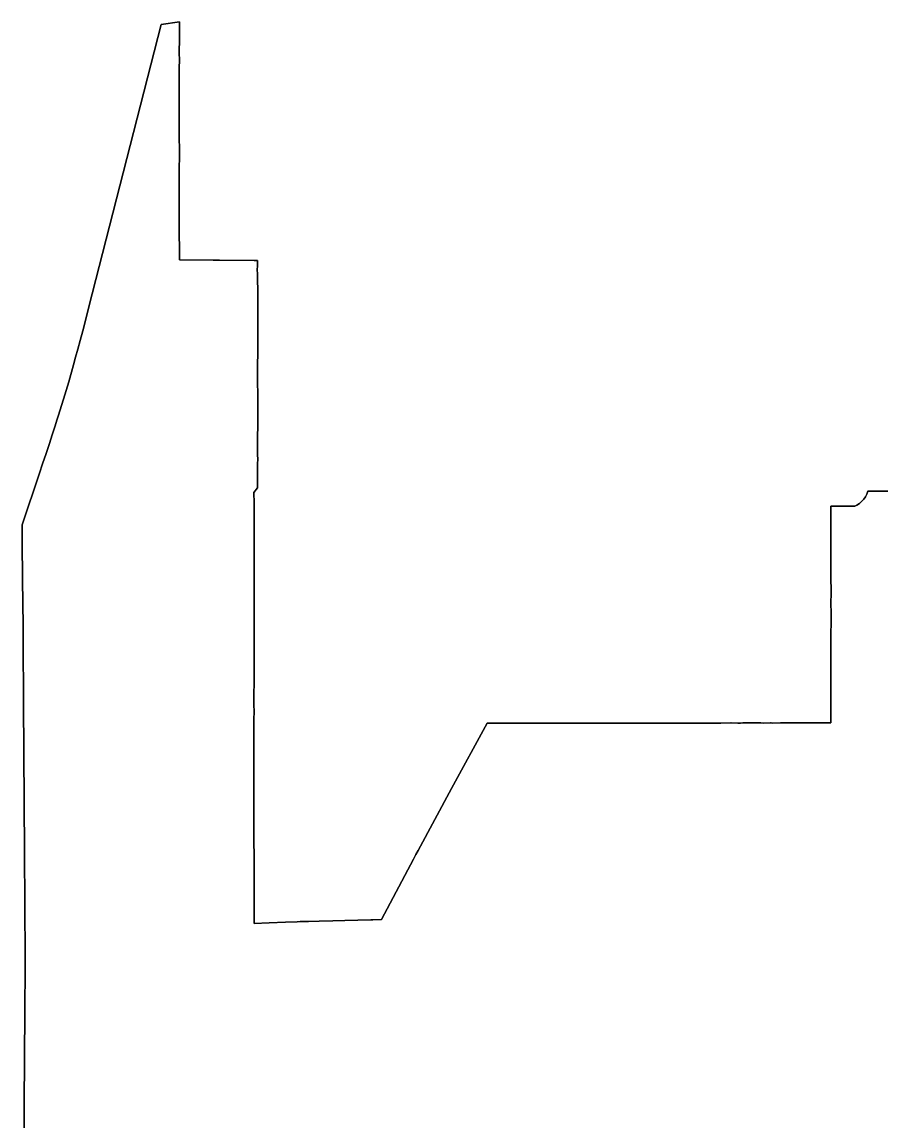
# Model space of a CAD drawing. Header units: inches. Extents: x 130170 to 284068, y 377793 to 804530.
# Drawn here: x 207829 to 209559, y 743133 to 745347 of the extents above; entities that cross this region are included whole.
import ezdxf

# ---------------------------------------------------------------- set-up
doc = ezdxf.new("R2010")
doc.units = ezdxf.units.IN
doc.header["$MEASUREMENT"] = 0
doc.layers.add('muni_il', color=7, linetype='Continuous')

msp = doc.modelspace()

# ---------------------------------------------------------------- linework, layer by layer
at = {"layer": 'muni_il'}
for points in [[(209808, 744402.7), (209532.3, 744402.7), (209530.3, 744397.1), (209527.6, 744391.7), (209524.2, 744386.8), (209520.1, 744382.3), (209515.5, 744378.4), (209510.4, 744375.1), (209506.3, 744373.1), (209501, 744373.1), (209482.3, 744373.1), (209458.3, 744373.1), (209458.3, 744355.1), (209458.4, 744335.4), (209458.4, 744315.3), (209458.4, 744295.3), (209458.3, 744275.1), (209458.3, 744254.8), (209458.3, 744234.6), (209458.3, 744222.6), (209458.5, 744208.3), (209458.5, 744197.8), (209458.4, 744177.8), (209458.5, 744157.7), (209458.5, 744137.1), (209458.4, 744117.4), (209458.4, 744097.1), (209458.4, 744077.1), (209458.4, 744056.9), (209458.4, 744036.6), (209458.4, 744021.3), (209458.4, 744016.6), (209458.4, 744009.9), (209458.4, 743996.5), (209458.3, 743976.5), (209458.3, 743971.1), (209458.4, 743956.4), (209458.4, 743936.6), (209408.8, 743936.5), (209396.8, 743936.4), (209363.4, 743936.4), (209356.6, 743936.4), (209341, 743936.3), (209337.6, 743936.4), (209336.4, 743936.4), (209322.9, 743936.3), (209317.4, 743936.4), (209316.4, 743936.4), (209310.4, 743936.4), (209296.6, 743936.4), (209280.7, 743936.4), (209276.5, 743936.3), (209270.8, 743936.2), (209257.6, 743936.4), (209256.4, 743936.4), (209236.4, 743936.3), (209216.5, 743936.2), (209196.6, 743936.2), (209192.3, 743936.2), (209172.2, 743936.2), (209152.2, 743936.1), (209132.3, 743936.2), (209112.3, 743936.1), (209092.3, 743936.1), (209072.3, 743936.1), (209052.2, 743936.1), (209032.1, 743936), (209022.8, 743936), (209012.1, 743935.9), (208972.1, 743935.9), (208960.1, 743935.8), (208910.7, 743935.9), (208861.8, 743935.9), (208849, 743935.8), (208836.8, 743935.9), (208786.3, 743935.8), (208766.1, 743935.9), (208694.4, 743804.5), (208627, 743679.9), (208622.5, 743671.6), (208617.4, 743662.3), (208553.1, 743540.8), (208535.5, 743540.3), (208533.1, 743540.3), (208531.7, 743540.2), (208505.4, 743539.6), (208479.6, 743538.9), (208455, 743538.3), (208428, 743537.6), (208406.2, 743537.1), (208389.5, 743536.7), (208383.2, 743536.4), (208359.6, 743535.4), (208326.9, 743533.9), (208296.8, 743532.6), (208296.6, 743565.1), (208296.5, 743597.9), (208296.5, 743632.3), (208296.5, 743665.3), (208296.5, 743668.1), (208296.4, 743698.4), (208296.4, 743731.8), (208296.4, 743765.1), (208296.3, 743798.2), (208296.3, 743830.7), (208296.2, 743864.1), (208296.3, 743897.4), (208296.4, 743930.1), (208296.4, 743931.1), (208296.4, 743933.3), (208296.4, 743935.1), (208296.3, 743939.1), (208296.1, 743946.8), (208296.5, 743955.9), (208296.3, 743976), (208296.4, 743995.8), (208296.7, 744015.9), (208296.5, 744033.9), (208296.6, 744036.3), (208296.7, 744056.2), (208296.7, 744076.4), (208296.8, 744096.6), (208296.8, 744116.4), (208296.7, 744136.9), (208296.7, 744156.5), (208296.8, 744176.7), (208296.7, 744196.8), (208296.9, 744221.8), (208296.8, 744233.6), (208296.9, 744254.4), (208297, 744275.1), (208296.8, 744295.6), (208296.7, 744316.1), (208296.7, 744337.2), (208296.7, 744357.8), (208296.6, 744378.7), (208296.3, 744400.3), (208303.8, 744409.8), (208303.8, 744422), (208303.8, 744429.7), (208303.8, 744431.9), (208303.8, 744451.5), (208303.8, 744455.7), (208303.8, 744457.2), (208304, 744467.9), (208303.8, 744475.3), (208303.8, 744478.2), (208303.8, 744479.4), (208303.8, 744503.1), (208303.8, 744519.4), (208303.9, 744527), (208304, 744550.4), (208304, 744574.1), (208304.1, 744597.6), (208304.1, 744599.5), (208303.6, 744621.3), (208303.6, 744644.3), (208303.7, 744648.2), (208303.8, 744656.2), (208303.8, 744657.3), (208303.9, 744680.4), (208304, 744687.2), (208304.3, 744704), (208304.3, 744705.2), (208304.2, 744726), (208304.2, 744728.6), (208304.2, 744729.6), (208304.2, 744752.3), (208304.2, 744775.2), (208304, 744790.6), (208303.9, 744798.8), (208303.9, 744799.3), (208303.9, 744813.6), (208303.8, 744822.1), (208303.8, 744823), (208303.7, 744833.2), (208303.8, 744841.9), (208303.1, 744846.8), (208303, 744847.9), (208303.3, 744856.9), (208303.7, 744867.2), (208296.7, 744867.3), (208227, 744867.8), (208214.5, 744867.9), (208146.5, 744868.5), (208146.3, 744876.9), (208146.2, 744892.8), (208146.1, 744918.6), (208146, 744942.6), (208146, 744966.7), (208146.1, 744990.2), (208146.1, 745014.4), (208146.1, 745038.5), (208146.2, 745090.4), (208146.1, 745114.6), (208146.1, 745138.6), (208146.1, 745162.4), (208146.1, 745186.7), (208146.1, 745210.9), (208146.1, 745234.6), (208146.1, 745258.6), (208146.2, 745267.1), (208146.1, 745288.9), (208146.2, 745310.9), (208146.2, 745332.9), (208146.3, 745347.3), (208109.4, 745342.1), (207963.8, 744773.8), (207957.5, 744749.2), (207951.5, 744725.8), (207946.3, 744706.1), (207941.7, 744688.6), (207937.3, 744672.5), (207933.2, 744657.5), (207923.3, 744622.7), (207913, 744588.1), (207902.4, 744553.7), (207900.4, 744547.6), (207895.6, 744532.5), (207890.3, 744516.3), (207884.4, 744498.6), (207877.9, 744479.1), (207870.7, 744457.9), (207864.5, 744439.4), (207829.3, 744335.5), (207829.6, 744309.5), (207830.6, 744216.6), (207831, 744186.6), (207831.7, 744123.9), (207831.7, 744119.5), (207831.7, 744119.5), (207831.8, 744102.1), (207831.8, 744101.9), (207832.6, 743976.9), (207833.1, 743876.9), (207833.7, 743776.9), (207834.3, 743676.9), (207834.9, 743569.9), (207835.5, 743464.9), (207835.6, 743446.5), (207834.9, 743354.8), (207834.2, 743262.9), (207834.2, 743258.3), (207833.5, 743171.9), (207833.5, 743161.8), (207832.8, 743079.4)], [(207832.8, 743079.4), (207833.5, 743161.8), (207833.5, 743171.9), (207834.2, 743258.3), (207834.2, 743262.9), (207834.9, 743354.8), (207835.6, 743446.5), (207835.5, 743464.9), (207834.9, 743569.9), (207834.3, 743676.9), (207833.7, 743776.9), (207833.1, 743876.9), (207832.6, 743976.9), (207831.8, 744101.9), (207831.8, 744102.1), (207831.7, 744119.5), (207831.7, 744119.5), (207831.7, 744123.9), (207831, 744186.6), (207830.6, 744216.6), (207829.6, 744309.5), (207829.3, 744335.5), (207864.5, 744439.4), (207870.7, 744457.9), (207877.9, 744479.1), (207884.4, 744498.6), (207890.3, 744516.3), (207895.6, 744532.5), (207900.4, 744547.6), (207902.4, 744553.7), (207913, 744588.1), (207923.3, 744622.7), (207933.2, 744657.5), (207937.3, 744672.5), (207941.7, 744688.6), (207946.3, 744706.1), (207951.5, 744725.8), (207957.5, 744749.2), (207963.8, 744773.8), (208109.4, 745342.1), (208146.3, 745347.3), (208146.2, 745332.9), (208146.2, 745310.9), (208146.1, 745288.9), (208146.2, 745267.1), (208146.1, 745258.6), (208146.1, 745234.6), (208146.1, 745210.9), (208146.1, 745186.7), (208146.1, 745162.4), (208146.1, 745138.6), (208146.1, 745114.6), (208146.2, 745090.4), (208146.1, 745038.5), (208146.1, 745014.4), (208146.1, 744990.2), (208146, 744966.7), (208146, 744942.6), (208146.1, 744918.6), (208146.2, 744892.8), (208146.3, 744876.9), (208146.5, 744868.5), (208214.5, 744867.9), (208227, 744867.8), (208296.7, 744867.3), (208303.7, 744867.2), (208303.3, 744856.9), (208303, 744847.9), (208303.1, 744846.8), (208303.8, 744841.9), (208303.7, 744833.2), (208303.8, 744823), (208303.8, 744822.1), (208303.9, 744813.6), (208303.9, 744799.3), (208303.9, 744798.8), (208304, 744790.6), (208304.2, 744775.2), (208304.2, 744752.3), (208304.2, 744729.6), (208304.2, 744728.6), (208304.2, 744726), (208304.3, 744705.2), (208304.3, 744704), (208304, 744687.2), (208303.9, 744680.4), (208303.8, 744657.3), (208303.8, 744656.2), (208303.7, 744648.2), (208303.6, 744644.3), (208303.6, 744621.3), (208304.1, 744599.5), (208304.1, 744597.6), (208304, 744574.1), (208304, 744550.4), (208303.9, 744527), (208303.8, 744519.4), (208303.8, 744503.1), (208303.8, 744479.4), (208303.8, 744478.2), (208303.8, 744475.3), (208304, 744467.9), (208303.8, 744457.2), (208303.8, 744455.7), (208303.8, 744451.5), (208303.8, 744431.9), (208303.8, 744429.7), (208303.8, 744422), (208303.8, 744409.8), (208296.3, 744400.3), (208296.6, 744378.7), (208296.7, 744357.8), (208296.7, 744337.2), (208296.7, 744316.1), (208296.8, 744295.6), (208297, 744275.1), (208296.9, 744254.4), (208296.8, 744233.6), (208296.9, 744221.8), (208296.7, 744196.8), (208296.8, 744176.7), (208296.7, 744156.5), (208296.7, 744136.9), (208296.8, 744116.4), (208296.8, 744096.6), (208296.7, 744076.4), (208296.7, 744056.2), (208296.6, 744036.3), (208296.5, 744033.9), (208296.7, 744015.9), (208296.4, 743995.8), (208296.3, 743976), (208296.5, 743955.9), (208296.1, 743946.8), (208296.3, 743939.1), (208296.4, 743935.1), (208296.4, 743933.3), (208296.4, 743931.1), (208296.4, 743930.1), (208296.3, 743897.4), (208296.2, 743864.1), (208296.3, 743830.7), (208296.3, 743798.2), (208296.4, 743765.1), (208296.4, 743731.8), (208296.4, 743698.4), (208296.5, 743668.1), (208296.5, 743665.3), (208296.5, 743632.3), (208296.5, 743597.9), (208296.6, 743565.1), (208296.8, 743532.6), (208326.9, 743533.9), (208359.6, 743535.4), (208383.2, 743536.4), (208389.5, 743536.7), (208406.2, 743537.1), (208428, 743537.6), (208455, 743538.3), (208479.6, 743538.9), (208505.4, 743539.6), (208531.7, 743540.2), (208533.1, 743540.3), (208535.5, 743540.3), (208553.1, 743540.8), (208617.4, 743662.3), (208622.5, 743671.6), (208627, 743679.9), (208694.4, 743804.5), (208766.1, 743935.9), (208786.3, 743935.8), (208836.8, 743935.9), (208849, 743935.8), (208861.8, 743935.9), (208910.7, 743935.9), (208960.1, 743935.8), (208972.1, 743935.9), (209012.1, 743935.9), (209022.8, 743936), (209032.1, 743936), (209052.2, 743936.1), (209072.3, 743936.1), (209092.3, 743936.1), (209112.3, 743936.1), (209132.3, 743936.2), (209152.2, 743936.1), (209172.2, 743936.2), (209192.3, 743936.2), (209196.6, 743936.2), (209216.5, 743936.2), (209236.4, 743936.3), (209256.4, 743936.4), (209257.6, 743936.4), (209270.8, 743936.2), (209276.5, 743936.3), (209280.7, 743936.4), (209296.6, 743936.4), (209310.4, 743936.4), (209316.4, 743936.4), (209317.4, 743936.4), (209322.9, 743936.3), (209336.4, 743936.4), (209337.6, 743936.4), (209341, 743936.3), (209356.6, 743936.4), (209363.4, 743936.4), (209396.8, 743936.4), (209408.8, 743936.5), (209458.4, 743936.6), (209458.4, 743956.4), (209458.3, 743971.1), (209458.3, 743976.5), (209458.4, 743996.5), (209458.4, 744009.9), (209458.4, 744016.6), (209458.4, 744021.3), (209458.4, 744036.6), (209458.4, 744056.9), (209458.4, 744077.1), (209458.4, 744097.1), (209458.4, 744117.4), (209458.5, 744137.1), (209458.5, 744157.7), (209458.4, 744177.8), (209458.5, 744197.8), (209458.5, 744208.3), (209458.3, 744222.6), (209458.3, 744234.6), (209458.3, 744254.8), (209458.3, 744275.1), (209458.4, 744295.3), (209458.4, 744315.3), (209458.4, 744335.4), (209458.3, 744355.1), (209458.3, 744373.1), (209482.3, 744373.1), (209501, 744373.1), (209506.3, 744373.1), (209510.4, 744375.1), (209515.5, 744378.4), (209520.1, 744382.3), (209524.2, 744386.8), (209527.6, 744391.7), (209530.3, 744397.1), (209532.3, 744402.7), (209808, 744402.7)]]:
    msp.add_lwpolyline(points, dxfattribs=at)

doc.saveas('drawing.dxf')
